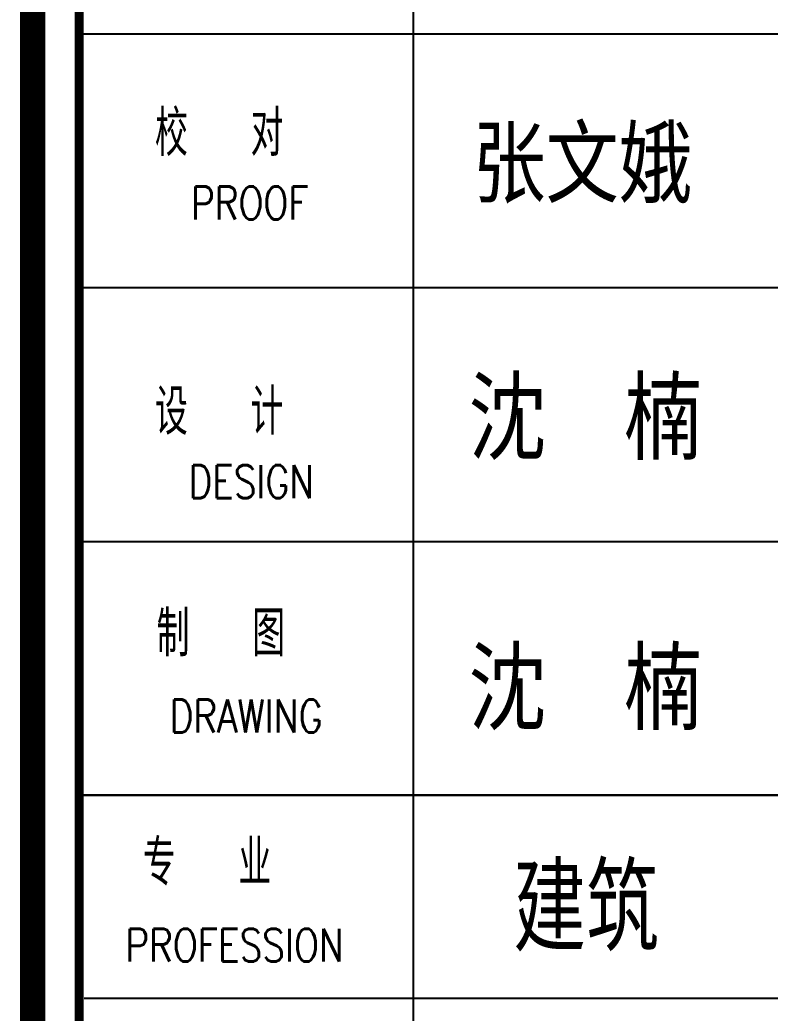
# Model space of a CAD drawing. Header units: inches. Extents: x 0 to 508000, y 0 to 738838.
# Drawn here: x 504739 to 506216, y 272540 to 274497 of the extents above; entities that cross this region are included whole.
import ezdxf

# ---------------------------------------------------------------- set-up
doc = ezdxf.new("R2010")
doc.units = ezdxf.units.IN
doc.header["$LTSCALE"] = 1000
doc.header["$MEASUREMENT"] = 0
doc.layers.get('0').update_dxf_attribs({"true_color": 0xffffff})
for name, color, linetype, true_color in [('PUB_TITLE', 4, 'Continuous', 0x00ffff), ('TK', 7, 'Continuous', 0xffffff), ('TK-TEXT', 4, 'Continuous', 0x00ffff)]:
    doc.layers.add(name, color=color, linetype=linetype, true_color=true_color)
doc.styles.add('CCIAD-图框(可变字)', font='simhei.ttf', dxfattribs={"height": 0.2, "bigfont": 'gbcbig.shx'})
doc.styles.add('CCIAD-图框(标题项)', font='simhei.ttf', dxfattribs={"height": 0.2, "bigfont": 'gbcbig.shx'})
doc.styles.add('基本字体', font='simplex.shx', dxfattribs={"height": 0.2, "bigfont": 'gbcbig.shx'})

# ---------------------------------------------------------------- blocks, each defined once
blk = doc.blocks.new('DAnoyomous22498')
at = {"layer": 'TK', "style": '基本字体'}
blk.add_text('校  对', height=90, dxfattribs=at).set_placement((505005.2, 274229.2))
at = {"layer": 'TK', "style": '基本字体', "width": 0.8}
blk.add_text('PROOF', height=65, dxfattribs=at).set_placement((505076.2, 274104.2))
blk = doc.blocks.new('DAnoyomous22501')
at = {"layer": 'TK', "style": '基本字体'}
blk.add_text('设  计', height=90, dxfattribs=at).set_placement((505005.2, 273680))
at = {"layer": 'TK', "style": '基本字体', "width": 0.8}
blk.add_text('DESIGN', height=65, dxfattribs=at).set_placement((505071.3, 273555))
blk = doc.blocks.new('DAnoyomous22504')
at = {"layer": 'TK', "style": '基本字体'}
blk.add_text('制  图', height=90, dxfattribs=at).set_placement((505008.5, 273243))
at = {"layer": 'TK', "style": '基本字体', "width": 0.8}
blk.add_text('DRAWING', height=65, dxfattribs=at).set_placement((505034.1, 273093))
blk = doc.blocks.new('DAnoyomous22543')
at = {"layer": 'TK', "style": '基本字体'}
blk.add_text('专  业', height=90, dxfattribs=at).set_placement((504981.2, 272791.7))
at = {"layer": 'TK', "style": '基本字体', "width": 0.8}
blk.add_text('PROFESSION', height=65, dxfattribs=at).set_placement((504946.8, 272641.7))
blk = doc.blocks.new('+A9S5D+9F')
at = {"layer": 'PUB_TITLE', "style": 'CCIAD-图框(标题项)', "width": 0.8}
for s, height, p in [('张文娥', 264, (105622.9, -3560.7)), ('沈  楠', 281.16, (105606.7, -4571)), ('沈  楠', 281.16, (105606.7, -5636))]:
    blk.add_text(s, height=height, dxfattribs=at).set_placement(p)

msp = doc.modelspace()

# ---------------------------------------------------------------- linework, layer by layer
at = {"layer": 'TK', "lineweight": -3}
for p, q in [((505513.3, 276469.8), (505513.3, 272969.8)), ((504855.9, 274469.8), (507409.3, 274469.8)), ((504855.9, 274469.8), (507409.3, 274469.8)), ((504855.9, 273969.8), (507409.3, 273969.8)), ((504855.9, 273969.8), (507409.3, 273969.8)), ((504855.9, 273469.8), (507409.3, 273469.8)), ((504855.9, 273469.8), (507409.3, 273469.8)), ((507409.3, 272969.8), (504855.9, 272969.8)), ((504855.9, 272969.8), (507409.3, 272969.8)), ((504855.9, 272969.8), (507409.3, 272969.8)), ((504865.9, 272969.8), (507419.3, 272969.8)), ((504965.9, 272969.8), (507419.3, 272969.8)), ((505513.3, 272969.8), (505513.3, 272169.8)), ((504865.9, 272569.8), (507419.3, 272569.8)), ((504965.9, 272569.8), (507419.3, 272569.8))]:
    msp.add_line(p, q, dxfattribs=at)
at = {"layer": 'TK', "lineweight": -3, "const_width": 50}
msp.add_lwpolyline([(504764.3, 270911.3), (504764.3, 311938.4)], dxfattribs=at)
at = {"layer": 'TK', "lineweight": -3, "const_width": 17.3}
msp.add_lwpolyline([(504855.9, 279658.3), (507419.3, 279658.3), (507419.3, 271051.1), (504855.9, 271051.1)], close=True, dxfattribs=at)

# ---------------------------------------------------------------- block references
at = {"xscale": 0.5, "yscale": 0.5}
msp.add_blockref('+A9S5D+9F', (452818.9, 275931), dxfattribs=at)
at = {"layer": 'TK'}
for name in ['DAnoyomous22498', 'DAnoyomous22501', 'DAnoyomous22504', 'DAnoyomous22543']:
    msp.add_blockref(name, (0, 0), dxfattribs=at)

# ---------------------------------------------------------------- texts
at = {"layer": 'TK-TEXT', "style": 'CCIAD-图框(可变字)', "width": 0.7}
msp.add_attdef('建筑', (505710.7, 272677.9), '建筑', height=150, dxfattribs=at)

doc.saveas('drawing.dxf')
